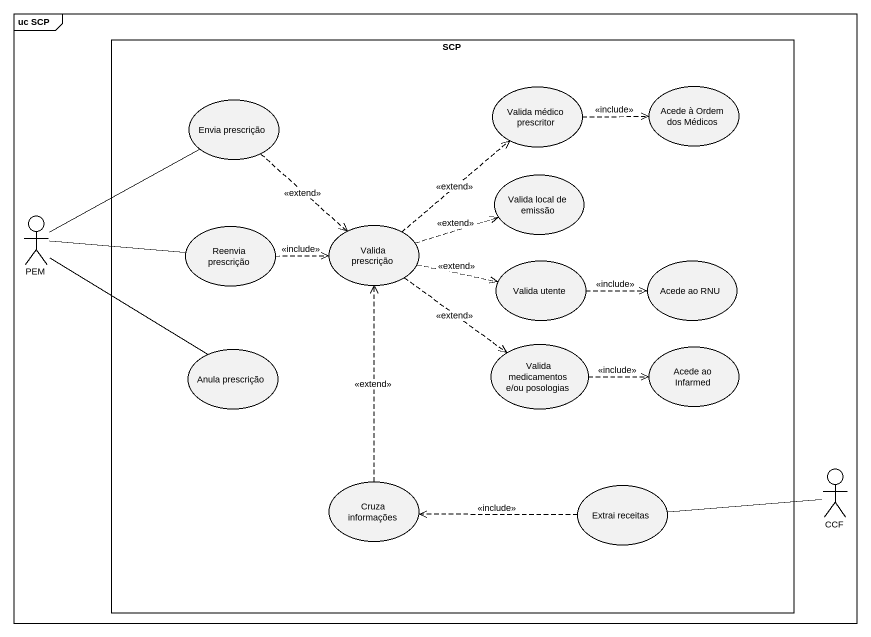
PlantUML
@startuml
mainframe uc SCP
rectangle SCP {
  usecase "Envia prescrição" as Envia_prescrição
  usecase "Valida médico prescritor" as Valida_médico_prescritor
  usecase "Acede à Ordem dos Médicos" as Acede_à_Ordem_dos_Médicos
  usecase "Valida local de emissão" as Valida_local_de_emissão
  usecase "Reenvia prescrição" as Reenvia_prescrição
  usecase "Valida prescrição" as Valida_prescrição
  usecase "Valida utente" as Valida_utente
  usecase "Acede ao RNU" as Acede_ao_RNU
  usecase "Anula prescrição" as Anula_prescrição
  usecase "Valida medicamentos e/ou posologias" as Valida_medicamentos_e_ou
  usecase "Acede ao Infarmed" as Acede_ao_Infarmed
  usecase "Cruza informações" as Cruza_informações
  usecase "Extrai receitas" as Extrai_receitas
}
actor PEM
actor CCF
Envia_prescrição ..> Valida_prescrição : <<extend>>
Valida_médico_prescritor .right.> Acede_à_Ordem_dos_Médicos : <<include>>
PEM -up- Envia_prescrição
PEM -right- Reenvia_prescrição
PEM -- Anula_prescrição
Reenvia_prescrição .right.> Valida_prescrição : <<include>>
Valida_prescrição .up.> Valida_médico_prescritor : <<extend>>
Valida_prescrição .right.> Valida_local_de_emissão : <<extend>>
Valida_prescrição .right.> Valida_utente : <<extend>>
Valida_prescrição ..> Valida_medicamentos_e_ou : <<extend>>
Valida_utente .right.> Acede_ao_RNU : <<include>>
Valida_medicamentos_e_ou .right.> Acede_ao_Infarmed : <<include>>
Cruza_informações .up.> Valida_prescrição : <<extend>>
Extrai_receitas -right- CCF
Extrai_receitas .left.> Cruza_informações : <<include>>
@enduml
